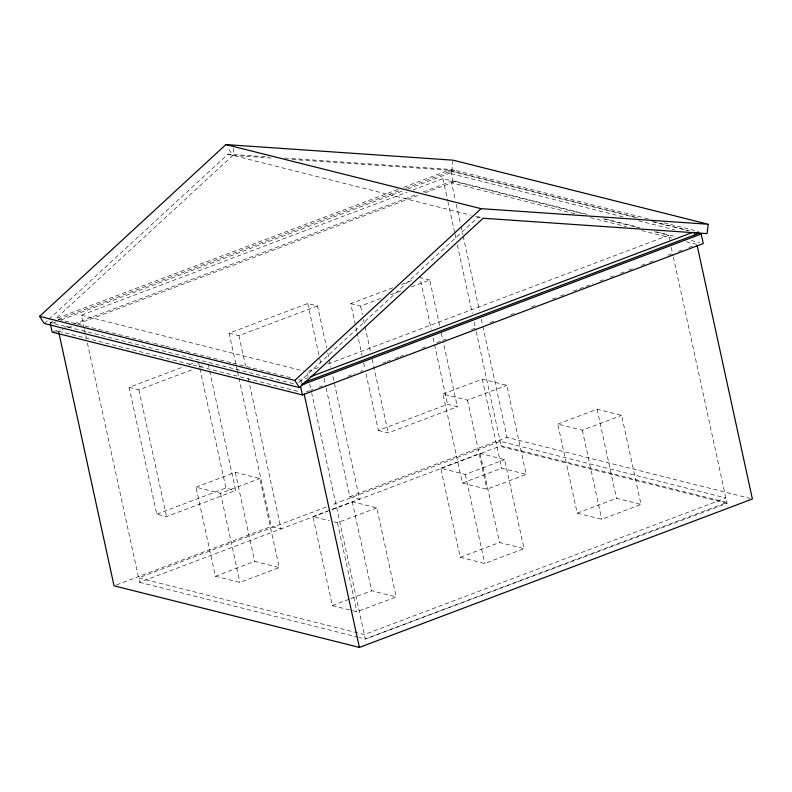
<?xml version="1.0" encoding="UTF-8"?>
<svg xmlns="http://www.w3.org/2000/svg" width="792" height="792" viewBox="0 0 792 792"><rect width="100%" height="100%" fill="white"/><g stroke="black" fill="none" stroke-linecap="round" stroke-linejoin="round"><path stroke-width="0.59" stroke-dasharray="3.96 2.97" d="M233.729 148.371L232.888 155.4L55.806 318.671L399.099 189.001M648.41 218.889L451.915 169.547L452.895 161.35M44.322 323.502L47.956 320.146M48.866 319.315L227.987 154.173L268.587 156.955M50.054 323.978L52.519 321.7M298.693 382.556L478.239 217.008L480.704 217.176M403.673 187.278L448.807 170.23L637.907 217.711M52.401 321.71L50.084 322.582L295.555 384.229M58.172 319.532L401.267 189.931M405.89 188.189L450.945 171.171L636.511 217.77M52.539 323.205L56.47 321.72M61.093 319.968L402.079 191.169M407.86 188.991L453.4 171.785M84.229 328.452L81.338 315.196L407.088 192.159M412.86 189.971L442.896 178.626L582.635 213.711M53.321 331.67L60.251 329.056M64.875 327.314L69.488 325.562M74.111 323.819L417.206 194.228M422.987 192.04L453.024 180.695L589.515 214.969M55.598 332.353L63.172 329.492M67.795 327.749L72.419 326.007M77.042 324.255L419.176 195.02M424.957 192.842L455.479 181.309M237.283 370.636L229.116 333.204L307.722 303.514L317.533 305.979L326.71 348.064M229.116 333.204L238.936 335.669L317.533 305.979M209.652 370.953L235.719 490.495L166.548 516.622L156.737 514.157L129.096 387.367L183.279 366.904M189.04 364.726L193.654 362.983M356.796 331.422L350.747 303.643L393.396 287.536M401.465 284.486L414.147 279.695M129.096 387.367L138.907 389.832L193.09 369.369M198.851 367.191L203.465 365.449M350.747 303.643L360.558 306.108L381.308 298.277M390.535 294.792L402.059 290.436M411.286 286.952L429.729 279.982L439.728 325.868M318.612 367.518L307.058 371.874L308.108 376.695M327.848 364.023L668.616 235.313L669.666 240.125M298.762 379.675L301.158 380.279L308.088 377.655M306.207 391.981L309.672 390.664M310.83 390.228L313.147 389.357M318.919 387.179L322.393 385.862M347.817 376.259L354.757 373.636M360.538 371.458L362.845 370.587M382.496 363.162L385.961 361.855M387.12 361.419L390.585 360.103M395.208 358.36L398.673 357.053M399.831 356.608L406.771 353.994M421.799 348.322L427.571 346.134M436.818 342.639L446.064 339.144M471.497 329.541L474.962 328.235M489.991 322.562L495.772 320.374M510.8 314.701L514.265 313.385M531.6 306.841L535.075 305.534M552.41 298.98L555.875 297.673M560.498 295.921L563.973 294.614M573.22 291.119L584.773 286.753M585.932 286.318L592.861 283.704M599.801 281.081L603.266 279.774M610.206 277.15L613.671 275.844M620.611 273.22L624.076 271.913M628.699 270.161L634.481 267.983M641.411 265.36L644.876 264.053M649.499 262.31L655.281 260.123M667.993 255.321L673.774 253.143M678.398 251.391L681.872 250.084M688.802 247.46L692.267 246.154M195.99 487.189L235.293 472.349L259.825 478.507L279.239 567.557L239.946 582.397L215.404 576.239L195.99 487.189L220.532 493.347L259.825 478.507M442.966 394.01L482.269 379.16L506.801 385.328L526.215 474.368L486.922 489.218L462.38 483.061L442.966 394.01L467.498 400.168L506.801 385.328M156.737 514.157L225.908 488.03L235.719 490.495M366.013 373.685L378.388 430.442L447.559 404.316L457.37 406.781L443.154 341.57M378.388 430.442L388.209 432.907L457.37 406.781M116.365 584.942L271.25 526.433L281.061 528.898L247.846 376.547M326.155 388.05L349.856 496.742L507.048 437.372L750.004 498.376M326.334 506.979L138.62 577.883L364.34 634.57L725.898 498L500.178 441.322L330.957 505.237M312.949 516.562L352.252 501.712L376.784 507.87L396.198 596.921L356.905 611.771L332.363 605.603L312.949 516.562L329.304 520.661M440.788 468.27L480.091 453.43L504.623 459.588L524.037 548.638L484.744 563.478L460.202 557.321L440.788 468.27L465.32 474.428L504.623 459.588M557.786 424.076L597.089 409.236L621.621 415.394L641.035 504.445L601.742 519.285L577.2 513.127L557.786 424.076L582.328 430.234L621.621 415.394M87.377 342.916L139.59 582.338L327.304 511.434M331.927 509.692L501.148 445.767L726.868 502.455L365.31 639.015L359.34 637.52M333.977 521.839L337.481 522.72L376.784 507.87M215.404 576.239L254.707 561.389L279.239 567.557M462.38 483.061L501.683 468.211L526.215 474.368M332.363 605.603L349.708 599.059M350.856 598.623L371.666 590.763L396.198 596.921M460.202 557.321L499.505 542.471L524.037 548.638M577.2 513.127L616.503 498.277L641.035 504.445M673.348 256.994L727.056 503.346L365.31 639.015L311.791 393.565M284.585 158.054L451.915 169.547M271.141 158.024L232.888 155.4L228.165 148.233M292.109 159.469L456.826 170.775M663.973 222.79L698.702 231.511M653.459 221.621L689.367 230.63M652.073 221.681L687.981 230.69M623.007 216.85L449.47 173.27L448.807 170.23M638.57 220.76L674.467 229.769M605.078 218.879L639.788 227.591M656.538 231.799L675.695 236.61M691.248 240.52L699.623 242.619M602.93 218.81L638.758 227.809M654.291 231.71L668.616 235.313M574.814 213.751L451.549 182.794L455.232 199.693M590.377 217.661L626.284 226.67M641.837 230.581L671.764 238.095M686.119 241.699L696.891 244.401M227.987 154.173L471.062 215.206M475.843 216.404L483.15 218.245M429.729 279.982L419.908 277.517L431.234 329.442M81.338 315.196L303.475 370.973M58.202 319.275L152.747 343.015M153.945 343.312L164.716 346.015M165.914 346.322L192.248 352.935M193.436 353.232L231.739 362.845M232.937 363.152L292.773 378.18M58.549 331.244L300.307 391.951M727.056 503.346L501.336 446.658L476.269 331.66M349.856 496.742L359.667 499.207L332.739 375.715M139.59 582.338L358.142 637.223M671.25 247.361L673.081 255.796M597.089 409.236L616.503 498.277M582.328 430.234L601.742 519.285M450.945 171.171L453.024 180.695M456.281 204.514L460.756 225.027M461.013 226.235L462.855 234.68M463.122 235.887L479.427 310.682M481.269 319.136L482.585 325.166M482.853 326.373L507.048 437.372M442.896 178.626L447.628 200.317M447.886 201.524L454.717 232.858M454.984 234.056L456.301 240.085M457.35 244.906L472.329 313.592M474.16 322.027L476.002 330.462M482.269 379.16L501.683 468.211M480.091 453.43L499.505 542.471M467.498 400.168L486.922 489.218M441.312 333.115L442.886 340.362M465.32 474.428L484.744 563.478M433.075 337.897L447.559 404.316M360.558 306.108L362.399 314.563M363.459 319.394L364.775 325.433M365.033 326.641L370.567 351.995M372.141 359.241L388.209 432.907M357.063 332.63L362.063 355.568M363.647 362.815L364.963 368.854M327.759 352.876L330.907 367.3M352.252 501.712L371.666 590.763M307.722 303.514L319.572 357.855M319.829 359.063L320.889 363.894M324.047 378.388L325.888 386.842M309.692 383.932L311.523 392.367M337.481 522.72L356.905 611.771M301.158 380.279L301.821 383.328M238.936 335.669L245.49 365.726M237.55 371.844L238.6 376.675M238.867 377.883L271.25 526.433M235.293 472.349L254.707 561.389M208.078 363.706L209.395 369.745M198.525 362.449L199.574 367.28M199.841 368.488L225.908 488.03M220.532 493.347L239.946 582.397M138.907 389.832L166.548 516.622M84.496 329.66L85.546 334.481M85.803 335.679L86.328 338.095"/><path stroke-width="1.19" d="M708.197 224.245L707.078 233.62L483.15 218.245L299.485 387.575L44.322 323.502L39.6 316.335L225.888 144.58L453.034 160.172L708.197 224.245L481.051 208.652L225.888 144.58M39.6 316.335L294.763 380.407L481.051 208.652M310.405 376.784L693 232.274M304.128 382.457L698.752 233.392M301.326 385.051L701.197 234.016L703.276 243.54L302.415 394.951L52.163 332.105L50.342 323.779M58.806 332.452L114.048 585.813L359.4 647.42L752.4 498.98L697.158 245.609M697.099 232.571L699.059 233.066M695.158 232.492L701.197 234.016M302.633 383.536L304.276 383.942M294.763 380.407L299.485 387.575M694.376 232.848L694.822 234.877M304.158 394.06L359.4 647.42M300.604 386.615L302.415 394.951"/></g></svg>
